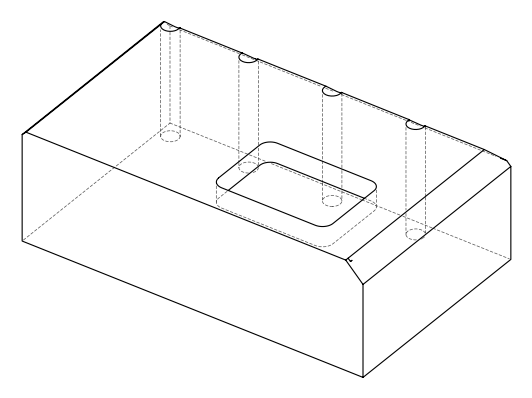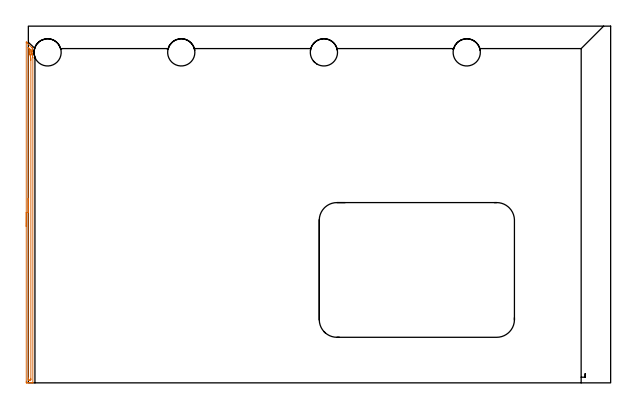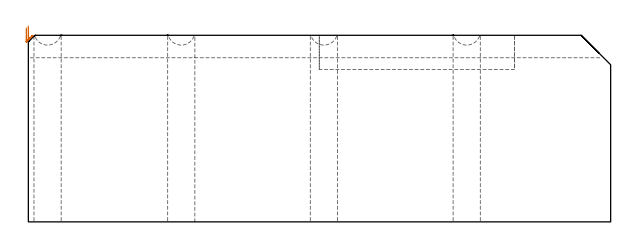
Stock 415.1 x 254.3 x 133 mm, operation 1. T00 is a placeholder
(PLAN: 24 operations, 18 tool changes, 53.2 min)
(1 AREA_MILL | FG_CHAMFER_SURFACE | UGT0205_001 | 4.03 min | 2711 mm3)
(2 AREA_MILL_1 | FG_CHAMFER_SURFACE_1 | UGT0205_001 | 19.28 min | 52936 mm3)
(3 AREA_MILL_2 | FG_CHAMFER_SURFACE_2 | UGT0205_001 | 16.18 min | 54206 mm3)
(4 MILL_RECTANGULAR_POCKET | POCKET_RECTANGULAR_STRAIGHT | UGT0201_107 | Follow Part, ap 6.25, ae 75% | 6.52 min | 322550 mm3)
(5 SPOT_DRILL | STEP1HOLE | NXT0321_9005460120000 | 0.05 min | 163 mm3)
(6 SPOT_DRILL_1 | STEP1HOLE_1 | NXT0321_9005460120000 | 0.05 min | 157 mm3)
(7 SPOT_DRILL_2 | STEP1HOLE_2 | NXT0321_9005460120000 | 0.05 min | 156 mm3)
(8 SPOT_DRILL_3 | STEP1HOLE_3 | NXT0321_9005460120000 | 0.05 min | 176 mm3)
(9 DRILL_BLIND_HOLE_INTO_CENTER | STEP1HOLE | NXT0301_022 | 0.04 min | 70 mm3)
(10 GUN_DRILL_THROUGH_HOLE | STEP1HOLE | UGT0307_001 | 0.59 min | 2453 mm3)
(11 SPADE_DRILL_TO_ENLARGE_THROUGH_HOLE | STEP1HOLE | UGT0306_003 | 0.56 min | 13542 mm3)
(12 DRILL_TO_ENLARGE_THROUGH_HOLE | STEP1HOLE | UGT0301_261 | 0.57 min | 22755 mm3)
(13 DRILL_BLIND_HOLE_INTO_CENTER_1 | STEP1HOLE_1 | NXT0301_022 | 0.04 min | 96 mm3)
(14 GUN_DRILL_THROUGH_HOLE_1 | STEP1HOLE_1 | UGT0307_001 | 0.59 min | 2403 mm3)
(15 SPADE_DRILL_TO_ENLARGE_THROUGH_HOLE_1 | STEP1HOLE_1 | UGT0306_003 | 0.56 min | 13577 mm3)
(16 DRILL_TO_ENLARGE_THROUGH_HOLE_1 | STEP1HOLE_1 | UGT0301_261 | 0.57 min | 22749 mm3)
(17 DRILL_BLIND_HOLE_INTO_CENTER_2 | STEP1HOLE_2 | NXT0301_022 | 0.04 min | 88 mm3)
(18 GUN_DRILL_THROUGH_HOLE_2 | STEP1HOLE_2 | UGT0307_001 | 0.59 min | 2441 mm3)
(19 SPADE_DRILL_TO_ENLARGE_THROUGH_HOLE_2 | STEP1HOLE_2 | UGT0306_003 | 0.56 min | 13531 mm3)
(20 DRILL_TO_ENLARGE_THROUGH_HOLE_2 | STEP1HOLE_2 | UGT0301_261 | 0.57 min | 22748 mm3)
(21 DRILL_BLIND_HOLE_INTO_CENTER_3 | STEP1HOLE_3 | NXT0301_022 | 0.04 min | 107 mm3)
(22 GUN_DRILL_THROUGH_HOLE_3 | STEP1HOLE_3 | UGT0307_001 | 0.59 min | 2424 mm3)
(23 SPADE_DRILL_TO_ENLARGE_THROUGH_HOLE_3 | STEP1HOLE_3 | UGT0306_003 | 0.56 min | 13554 mm3)
(24 DRILL_TO_ENLARGE_THROUGH_HOLE_3 | STEP1HOLE_3 | UGT0301_261 | 0.57 min | 22724 mm3)
(TOOL UGT0205_001 | Chamfer Mill 20 x 3 x 45 deg. | D20 FL50 Z2)
(TOOL UGT0201_107 | End Mill 25 mm | D25 FL25 Z2)
(TOOL NXT0321_9005460120000 | NC Spot Drill, 142deg, 12mm, Carbide, Uncoated | D12 PA142 FL30 Z2)
(TOOL NXT0301_022 | Carbide Drill 5.1mm [860.1-0510-015A1-MM 2214] | D5.1 PA140 FL28 Z2)
(TOOL UGT0307_001 | Gun Drill 5 mm | D5 PA130 FL24 Z1)
(TOOL UGT0306_003 | Spade Drill 12.5mm | D12.5 PA132 FL10 Z2)
(TOOL UGT0301_261 | Twist Drill 19.4 mm | D19.4 PA118 FL140 Z2)
(OP 1 AREA_MILL)
G17 G21 G94 G90
T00 M6
G54
G17 G0 G90 X-1.5 Y111.5 S1061 M3
G43 Z143. H0
Z138.3
G94 G1 Y111.538 Z137.428 F250.
Y111.652 Z136.563
Y111.841 Z135.712
Y112.103 Z134.88
Y112.437 Z134.074
Y112.84 Z133.3
Y113.309 Z132.564
Y113.84 Z131.872
Y114.429 Z131.229
Y115.072 Z130.639
Y115.764 Z130.108
Y116.5 Z129.64
Y117.274 Z129.237
Y118.08 Z128.903
Y118.912 Z128.641
Y119.764 Z128.452
Y120.629 Z128.338
Y121.5 Z128.3
Y242.779
X-1.497 Y242.993
X-1.491 Z128.306
X-1.026 Y242.526 Z128.774
X-0.93 Y242.431 Z128.868
X-0.897 Y242.398 Z128.902
X2.672 Y238.829 Z132.471
X2.778 Y238.723 Z132.575
X2.929 Y238.571 Z132.727
X2.948 Y238.55 Z132.737
X2.953 Y238.541 Z132.739
X2.937 Y238.467 Z132.731
X2.926 Y238.435 Z132.726
X2.886 Y238.296 Z132.686
X2.772 Y237.849 Z132.57
X2.681 Y237.421 Z132.478
X2.677 Y237.404 Z132.474
X2.603 Y236.958 Z132.4
X2.549 Y236.512 Z132.348
X2.529 Y236.232 Z132.328
X2.527 Y236.205 Z132.326
X2.525 Y236.165 Z132.322
X2.524 Y236.152 Z132.321
X2.519 Y236.083 Z132.316
X2.517 Y236.066 Z132.315
X2.513 Y235.875 Z132.305
X2.503 Y235.62 Z132.298
X2.516 Y235.174 Z132.311
X2.545 Y234.728 Z132.343
X2.56 Y234.596 Z132.358
X2.587 Y234.368 Z132.383
X2.596 Y234.283 Z132.394
X2.669 Y233.836 Z132.466
X2.761 Y233.391 Z132.561
X2.878 Y232.944 Z132.677
X2.991 Y232.583 Z132.784
X3.016 Y232.5 Z132.809
X3.092 Y232.283 Z132.884
X3.132 Y232.174 Z132.923
X3.198 Y231.978 Z132.987
X3.2 Y231.691 Z133.
Y0.156
X3.197 Y0.01 Z132.988
X3.158 Y0.007 Z132.95
X2.801 Y0. Z132.6
X2.363 Z132.163
X1.74 Z131.535
X0.538 Z130.335
X-0.04 Z129.754
X-0.641 Z129.154
X-0.93 Y0.001 Z128.865
X-1.181 Y0.003 Z128.614
X-1.491 Y0.008 Z128.305
X-1.493 Y0.038 Z128.303
X-1.499 Y0.602 Z128.301
X-1.5 Y1.174 Z128.3
Y121.5
X-0.086 Z129.714
Y238.874
X-0.084 Y238.921 Z129.716
X-0.079 Y239.012 Z129.721
X-0.071 Y239.111 Z129.729
X-0.04 Y239.082 Z129.76
X0.22 Y238.829 Z130.02
X0.85 Y238.2 Z130.65
X1.112 Y237.937 Z130.912
X1.2 Y237.844 Z131.
X1.266 Y237.772 Z131.066
X1.269 Y237.723 Z131.069
X1.185 Y237.044 Z130.985
X1.151 Y236.743 Z130.951
X1.107 Y236.152 Z130.907
X1.103 Y236.072 Z130.903
X1.098 Y235.904 Z130.898
X1.094 Y235.587 Z130.894
X1.102 Y235.26 Z130.902
X1.112 Y234.997 Z130.912
X1.16 Y234.368 Z130.96
X1.175 Y234.205 Z130.975
X1.198 Y234.018 Z130.998
X1.282 Y233.475 Z131.082
X1.389 Y232.935 Z131.189
X1.472 Y232.583 Z131.272
X1.564 Y232.232 Z131.364
X1.74 Y231.616 Z131.54
X1.783 Y230.799 Z131.583
X1.784 Y230.754 Z131.584
X1.786 Y229.906 Z131.586
Y3.233
X1.782 Y2.387 Z131.582
X1.78 Y2.347 Z131.58
X1.74 Y2.01 Z131.54
X1.233 Y2.002 Z131.033
X0.85 Z130.65
X0.343 Y2.003 Z130.143
X-0.04 Y2.01 Z129.76
X-0.08 Y2.387 Z129.72
X-0.083 Y2.43 Z129.717
X-0.086 Y3.279 Z129.714
Y3.325
Y121.5
Y122.372 Z129.752
Y123.237 Z129.866
Y124.088 Z130.055
Y124.92 Z130.317
Y125.726 Z130.651
Y126.5 Z131.054
Y127.236 Z131.523
Y127.928 Z132.054
Y128.571 Z132.643
Y129.161 Z133.286
Y129.692 Z133.978
Y130.16 Z134.714
Y130.563 Z135.488
Y130.897 Z136.294
Y131.159 Z137.126
Y131.348 Z137.978
Y131.462 Z138.843
Y131.5 Z139.714
G0 Z143.
M5
M2
